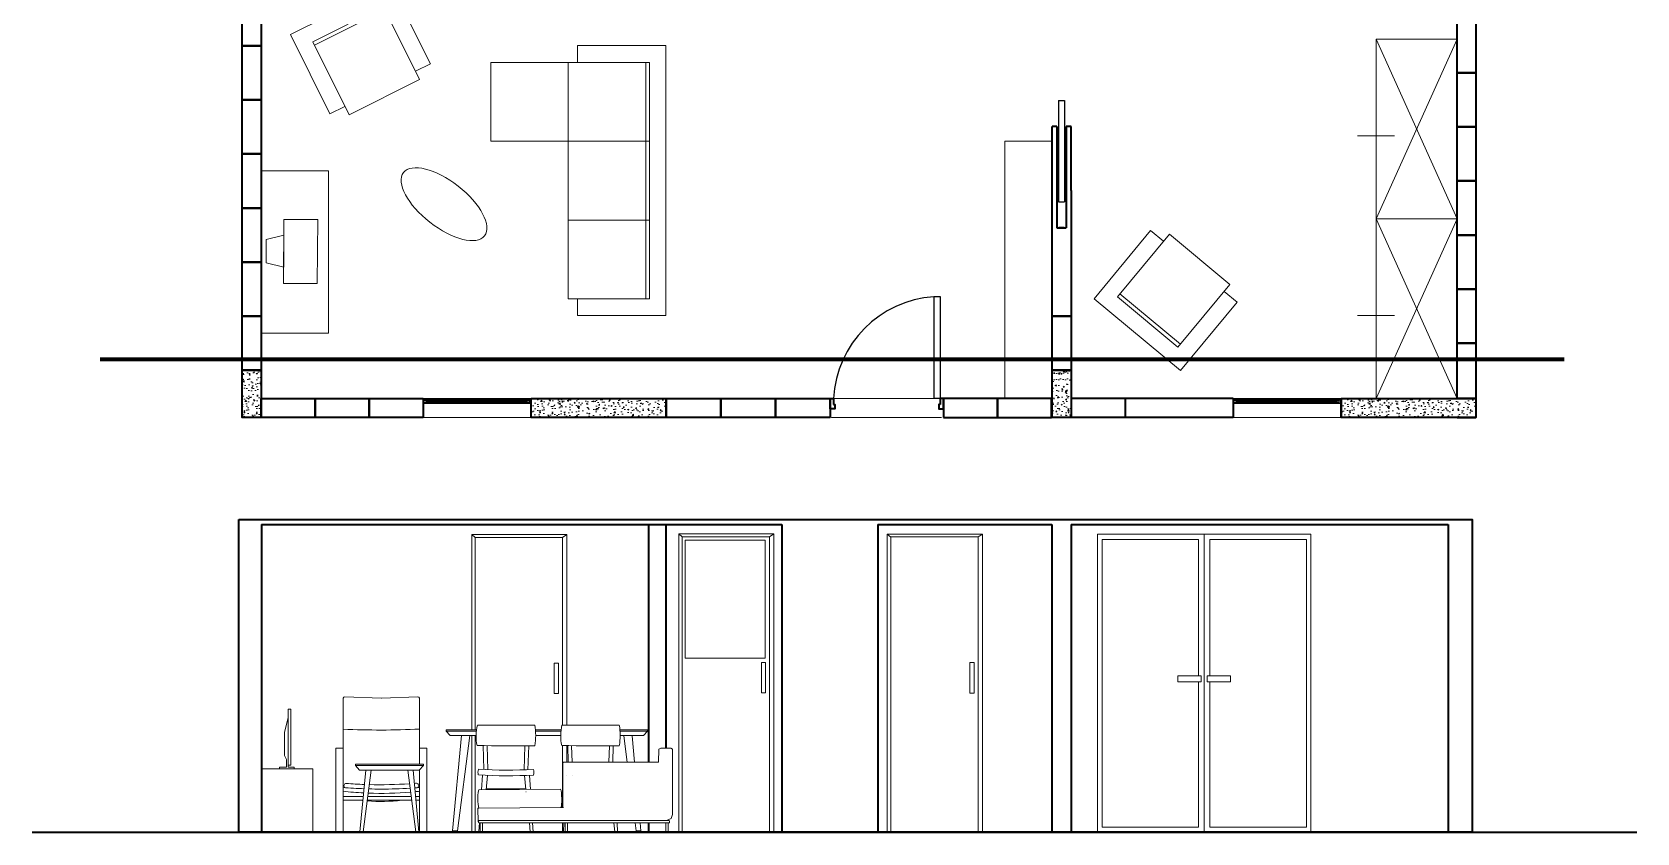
# Model space of a CAD drawing. Header units: inches. Extents: x 13.5 to 49.5, y 6.6 to 23.5.
# Drawn here: x 13.49 to 25.38, y 7.37 to 13.3 of the extents above; entities that cross this region are included whole.
import ezdxf

# ---------------------------------------------------------------- set-up
doc = ezdxf.new("R2010")
doc.units = ezdxf.units.IN
doc.header["$MEASUREMENT"] = 0
for name, color, linetype, lineweight in [('A-DOOR-FULL', 4, 'Continuous', 25), ('A-ELEV-PATT', 8, 'Continuous', 18), ('A-FLOR-FTPT', 6, 'Continuous', 70), ('A-FLOR-PATT', 8, 'Continuous', 18), ('A-FURN', 8, 'Continuous', 18), ('A-GLAZ-FULL', 4, 'Continuous', 25), ('A-SECT-MCUT', 7, 'Continuous', 35), ('A-WALL-FULL', 7, 'Continuous', 35), ('Elev furn', 253, 'Continuous', 18), ('section wall 1', 7, 'Continuous', 35)]:
    doc.layers.add(name, color=color, linetype=linetype, lineweight=lineweight)

# ---------------------------------------------------------------- blocks, each defined once
blk = doc.blocks.new('divano')
at = {"layer": 'A-FURN', "ltscale": 0.8}
for p, q in [((44.873, -84.398), (44.217, -84.398)), ((44.873, -86.398), (44.873, -84.398)), ((44.149, -84.523), (44.149, -86.274)), ((44.752, -84.523), (44.149, -84.523)), ((44.723, -84.523), (44.723, -86.274)), ((44.752, -84.523), (44.752, -86.274)), ((44.752, -85.106), (44.149, -85.106)), ((44.149, -85.69), (44.752, -85.69)), ((44.149, -86.274), (44.752, -86.274)), ((44.217, -86.398), (44.873, -86.398))]:
    blk.add_line(p, q, dxfattribs=at)
at = {"layer": 'A-FURN', "ltscale": 0.8, "flags": 128}
for points in [[(44.217, -84.523), (44.217, -84.398)], [(44.217, -86.274), (44.217, -86.398)]]:
    blk.add_lwpolyline(points, dxfattribs=at)
at = {"layer": 'A-FURN'}
blk.add_lwpolyline([(44.149, -84.523), (43.575, -84.523), (43.575, -85.106), (44.149, -85.106)], dxfattribs=at)
blk = doc.blocks.new('poltrona')
at = {"layer": 'A-FURN', "ltscale": 0.8}
for p, q in [((42.835, -83.946), (42.091, -84.317)), ((42.256, -84.37), (42.779, -84.11)), ((42.269, -84.396), (42.792, -84.135)), ((42.091, -84.317), (42.384, -84.905)), ((42.256, -84.37), (42.526, -84.91)), ((42.526, -84.91), (43.048, -84.65))]:
    blk.add_line(p, q, dxfattribs=at)
at = {"layer": 'A-FURN'}
for p, q in [((43.129, -84.533), (42.835, -83.946)), ((43.048, -84.65), (42.779, -84.11)), ((43.018, -84.588), (43.129, -84.533))]:
    blk.add_line(p, q, dxfattribs=at)
at = {"layer": 'A-FURN', "ltscale": 0.8, "flags": 128}
blk.add_lwpolyline([(42.495, -84.849), (42.384, -84.905)], dxfattribs=at)
blk = doc.blocks.new('porta scorrevole')
at = {"layer": 'A-DOOR-FULL'}
for p, q in [((113.376, -84.257), (113.376, -85.007)), ((113.376, -84.257), (113.421, -84.257)), ((113.421, -84.257), (113.421, -85.007)), ((113.376, -85.007), (113.421, -85.007))]:
    blk.add_line(p, q, dxfattribs=at)
blk = doc.blocks.new('A$C18FB4D20')
for p, q in [((-3.5, 105.6), (-3.4, 93.9)), ((-2.6, 105.6), (-3.5, 105.6)), ((71.3, 106.3), (69.1, 106.3)), ((-3.4, 93.9), (-3, 93.9))]:
    blk.add_line(p, q)
for points in [[(161.3, 94.8), (165.4, 96.7), (166.6, 100.2), (166.6, 157.4), (165.2, 158.2), (156.5, 158), (154.6, 157.2), (154.5, 145.9), (71.1, 145.9), (70.7, 144.3), (70.7, 106.3)], [(-2.7, 105.8), (-3, 107.1), (-3.3, 109.1), (-3.5, 111.6), (-3.5, 114.3), (-3.5, 117), (-3.3, 119.3), (-3, 120.9), (-2.7, 121.6)], [(-2.7, 121.6), (68.8, 122.2)], [(69.1, 106.3), (69.4, 107.2), (69.6, 109), (69.7, 111.4), (69.7, 114.1), (69.6, 116.8), (69.5, 119.2), (69.2, 121.1), (68.8, 122.2)], [(69.1, 106.3), (-2.7, 105.8)], [(0.6, 92.9), (0.6, 84.9), (-1.5, 84.9), (-1.5, 92.9)], [(74.8, 92.9), (74.8, 84.9), (72.7, 84.9), (72.7, 92.9)], [(162.8, 92.9), (162.8, 84.9), (160.7, 84.9), (160.7, 92.9)]]:
    blk.add_lwpolyline(points)
blk.add_lwpolyline([(163.6, 92.9), (-2.5, 92.9, -0.414214), (-3, 93.4), (-3, 94.3, -0.414214), (-2.5, 94.8), (163.6, 94.8, -0.414214), (164.1, 94.3), (164.1, 93.4, -0.414214)], format="xyb", close=True)

msp = doc.modelspace()

# ---------------------------------------------------------------- hatches: boundary and pattern name
at = {"layer": 'A-FLOR-PATT'}
h = msp.add_hatch(dxfattribs=at)
h.set_pattern_fill('AR-CONC', color=256, scale=0.0005, style=0)
h.set_pattern_definition([(50, (48.46112, 97.60197), (0.091092334, -0.00796954), [0.009525, -0.104775]), (355, (48.46112, 97.60197), (-0.01762141, 0.09552832), [0.00762, -0.08382]), (100.451, (48.46871, 97.60131), (0.07347125, 0.08755834), [0.008095, -0.089045]), (46.1842, (48.46112, 97.62737), (0.13553952, -0.02102116), [0.0142875, -0.1571625]), (96.6356, (48.47241, 97.62562), (0.11870212, 0.12371278), [0.0121425, -0.1335675]), (351.184, (48.46112, 97.62737), (0.1187023, 0.12371256), [0.01143, -0.12573]), (21, (48.47382, 97.62102), (0.07580744, -0.05113276), [0.009525, -0.104775]), (326, (48.47382, 97.62102), (0.03090101, 0.09209398), [0.00762, -0.08382]), (71.4514, (48.48014, 97.61676), (0.106708245, 0.04096143), [0.008095, -0.089045]), (37.5, (48.46112, 97.60197), (0.001544302, 0.04227752), [0, -0.082804, 0, -0.08509, 0, -0.0841375]), (7.5, (48.46112, 97.60197), (0.033409831, 0.050090287), [0, -0.048514, 0, -0.080899, 0, -0.0320675]), (327.5, (48.4328, 97.60197), (0.067795298, -0.002864372), [0, -0.03175, 0, -0.09906, 0, -0.131445]), (317.5, (48.4201, 97.60197), (0.07406459, 0.012713246), [0, -0.041275, 0, -0.065786, 0, -0.093345])])
h.paths.add_polyline_path([(15.047, 10.451), (15.187, 10.451), (15.187, 10.801), (15.047, 10.801)])
h = msp.add_hatch(dxfattribs=at)
h.set_pattern_fill('AR-CONC', color=256, scale=0.0005, style=0)
h.set_pattern_definition([(50, (54.45112, 93.85197), (0.091092334, -0.00796954), [0.009525, -0.104775]), (355, (54.45112, 93.85197), (-0.01762141, 0.09552832), [0.00762, -0.08382]), (100.451, (54.45871, 93.85131), (0.07347125, 0.08755834), [0.008095, -0.089045]), (46.1842, (54.45112, 93.87737), (0.13553952, -0.02102116), [0.0142875, -0.1571625]), (96.6356, (54.46241, 93.87562), (0.11870212, 0.12371278), [0.0121425, -0.1335675]), (351.184, (54.45112, 93.87737), (0.1187023, 0.12371256), [0.01143, -0.12573]), (21, (54.46382, 93.87102), (0.07580744, -0.05113276), [0.009525, -0.104775]), (326, (54.46382, 93.87102), (0.03090101, 0.09209398), [0.00762, -0.08382]), (71.4514, (54.47014, 93.86676), (0.106708245, 0.04096143), [0.008095, -0.089045]), (37.5, (54.45112, 93.85197), (0.001544302, 0.04227752), [0, -0.082804, 0, -0.08509, 0, -0.0841375]), (7.5, (54.45112, 93.85197), (0.033409831, 0.050090287), [0, -0.048514, 0, -0.080899, 0, -0.0320675]), (327.5, (54.4228, 93.85197), (0.067795298, -0.002864372), [0, -0.03175, 0, -0.09906, 0, -0.131445]), (317.5, (54.4101, 93.85197), (0.07406459, 0.012713246), [0, -0.041275, 0, -0.065786, 0, -0.093345])])
h.paths.add_polyline_path([(21.187, 10.801), (21.047, 10.801), (21.047, 10.451), (21.187, 10.451)])
for points in [[(16.403, 10.555), (16.403, 10.557), (16.389, 10.557), (16.389, 10.579), (16.403, 10.579), (16.403, 10.581), (16.387, 10.581), (16.387, 10.555)], [(17.17, 10.555), (17.17, 10.557), (17.184, 10.557), (17.184, 10.579), (17.17, 10.579), (17.17, 10.581), (17.187, 10.581), (17.187, 10.555)], [(22.403, 10.555), (22.403, 10.557), (22.389, 10.557), (22.389, 10.579), (22.403, 10.579), (22.403, 10.581), (22.387, 10.581), (22.387, 10.555)], [(23.17, 10.555), (23.17, 10.557), (23.184, 10.557), (23.184, 10.579), (23.17, 10.579), (23.17, 10.581), (23.187, 10.581), (23.187, 10.555)]]:
    msp.add_hatch(color=256, dxfattribs=at).paths.add_polyline_path(points)
h = msp.add_hatch(dxfattribs=at)
h.set_pattern_fill('AR-CONC', color=256, scale=0.0005, style=0)
h.set_pattern_definition([(50, (50.65112, 97.60197), (0.091092334, -0.00796954), [0.009525, -0.104775]), (355, (50.65112, 97.60197), (-0.01762141, 0.09552832), [0.00762, -0.08382]), (100.451, (50.65871, 97.60131), (0.07347125, 0.08755834), [0.008095, -0.089045]), (46.1842, (50.65112, 97.62737), (0.13553952, -0.02102116), [0.0142875, -0.1571625]), (96.6356, (50.66241, 97.62562), (0.11870212, 0.12371278), [0.0121425, -0.1335675]), (351.184, (50.65112, 97.62737), (0.1187023, 0.12371256), [0.01143, -0.12573]), (21, (50.66382, 97.62102), (0.07580744, -0.05113276), [0.009525, -0.104775]), (326, (50.66382, 97.62102), (0.03090101, 0.09209398), [0.00762, -0.08382]), (71.4514, (50.67014, 97.61676), (0.106708245, 0.04096143), [0.008095, -0.089045]), (37.5, (50.65112, 97.60197), (0.001544302, 0.04227752), [0, -0.082804, 0, -0.08509, 0, -0.0841375]), (7.5, (50.65112, 97.60197), (0.033409831, 0.050090287), [0, -0.048514, 0, -0.080899, 0, -0.0320675]), (327.5, (50.6228, 97.60197), (0.067795298, -0.002864372), [0, -0.03175, 0, -0.09906, 0, -0.131445]), (317.5, (50.6101, 97.60197), (0.07406459, 0.012713246), [0, -0.041275, 0, -0.065786, 0, -0.093345])])
h.paths.add_polyline_path([(17.187, 10.591), (17.187, 10.451), (18.187, 10.451), (18.187, 10.591)])
h = msp.add_hatch(dxfattribs=at)
h.set_pattern_fill('AR-CONC', color=256, scale=0.0005, style=0)
h.set_pattern_definition([(50, (56.65112, 97.60197), (0.091092334, -0.00796954), [0.009525, -0.104775]), (355, (56.65112, 97.60197), (-0.01762141, 0.09552832), [0.00762, -0.08382]), (100.451, (56.65871, 97.60131), (0.07347125, 0.08755834), [0.008095, -0.089045]), (46.1842, (56.65112, 97.62737), (0.13553952, -0.02102116), [0.0142875, -0.1571625]), (96.6356, (56.66241, 97.62562), (0.11870212, 0.12371278), [0.0121425, -0.1335675]), (351.184, (56.65112, 97.62737), (0.1187023, 0.12371256), [0.01143, -0.12573]), (21, (56.66382, 97.62102), (0.07580744, -0.05113276), [0.009525, -0.104775]), (326, (56.66382, 97.62102), (0.03090101, 0.09209398), [0.00762, -0.08382]), (71.4514, (56.67014, 97.61676), (0.106708245, 0.04096143), [0.008095, -0.089045]), (37.5, (56.65112, 97.60197), (0.001544302, 0.04227752), [0, -0.082804, 0, -0.08509, 0, -0.0841375]), (7.5, (56.65112, 97.60197), (0.033409831, 0.050090287), [0, -0.048514, 0, -0.080899, 0, -0.0320675]), (327.5, (56.6228, 97.60197), (0.067795298, -0.002864372), [0, -0.03175, 0, -0.09906, 0, -0.131445]), (317.5, (56.6101, 97.60197), (0.07406459, 0.012713246), [0, -0.041275, 0, -0.065786, 0, -0.093345])])
h.paths.add_polyline_path([(23.187, 10.591), (23.187, 10.451), (24.187, 10.451), (24.187, 10.591)])

# ---------------------------------------------------------------- linework, layer by layer
at = {"layer": 'A-DOOR-FULL'}
msp.add_lwpolyline([(20.217, 11.345), (20.217, 10.591), (20.172, 10.591), (20.172, 11.345)], close=True, dxfattribs=at)
msp.add_arc((20.224, 10.548), 0.798, 93.7537, 176.9067, dxfattribs=at)
at = {"layer": 'A-ELEV-PATT'}
for p, q in [((16.747, 9.583), (17.452, 9.583)), ((16.747, 9.583), (16.747, 8.137)), ((16.747, 9.583), (16.773, 9.562)), ((16.773, 9.562), (16.773, 8.137)), ((16.773, 9.562), (17.42, 9.562)), ((17.452, 9.583), (17.42, 9.562)), ((17.42, 9.562), (17.42, 8.173)), ((17.452, 9.583), (17.452, 8.173)), ((18.281, 9.588), (18.281, 7.384)), ((18.281, 9.588), (18.986, 9.588)), ((18.281, 9.588), (18.307, 9.567)), ((18.307, 9.567), (18.307, 7.38)), ((18.307, 9.567), (18.954, 9.567)), ((18.986, 9.588), (18.954, 9.567)), ((18.954, 9.567), (18.954, 7.381)), ((18.986, 9.588), (18.986, 7.384)), ((19.826, 9.586), (19.826, 7.382)), ((19.826, 9.586), (20.53, 9.586)), ((19.826, 9.586), (19.852, 9.565)), ((19.851, 9.566), (20.499, 9.566)), ((19.852, 9.566), (19.852, 7.378)), ((20.531, 9.586), (20.499, 9.566)), ((20.499, 9.566), (20.499, 7.38)), ((20.53, 9.586), (20.53, 7.382)), ((21.382, 9.587), (22.963, 9.587)), ((21.382, 9.587), (21.382, 7.381)), ((22.173, 9.584), (22.173, 7.38)), ((22.963, 9.587), (22.963, 7.381)), ((16.747, 8.095), (16.747, 7.379)), ((16.773, 8.095), (16.773, 7.375)), ((17.42, 8.021), (17.42, 7.563)), ((17.452, 8.021), (17.452, 7.898)), ((17.42, 7.45), (17.42, 7.376)), ((17.452, 7.381), (17.452, 7.379))]:
    msp.add_line(p, q, dxfattribs=at)
for points in [[(18.328, 9.542), (18.922, 9.542), (18.922, 8.667), (18.328, 8.667)], [(17.39, 8.631), (17.359, 8.631), (17.359, 8.406), (17.39, 8.406)], [(18.924, 8.637), (18.894, 8.637), (18.894, 8.411), (18.924, 8.411)], [(20.469, 8.635), (20.438, 8.635), (20.438, 8.409), (20.469, 8.409)], [(21.977, 8.538), (22.15, 8.538), (22.15, 8.493), (21.977, 8.493)], [(22.196, 8.538), (22.369, 8.538), (22.369, 8.493), (22.196, 8.493)]]:
    msp.add_lwpolyline(points, close=True, dxfattribs=at)
for points in [[(22.132, 8.493), (22.132, 7.416), (21.417, 7.416), (21.417, 9.547), (22.132, 9.547), (22.132, 8.538)], [(22.216, 8.538), (22.216, 9.546), (22.931, 9.546), (22.931, 7.416), (22.216, 7.416), (22.216, 8.493)]]:
    msp.add_lwpolyline(points, dxfattribs=at)
at = {"layer": 'A-FLOR-FTPT'}
msp.add_line((13.995, 10.883), (24.841, 10.883), dxfattribs=at)
at = {"layer": 'A-FURN'}
for p, q in [((24.047, 13.251), (23.447, 13.251)), ((23.447, 13.251), (23.447, 11.921)), ((24.047, 13.251), (23.447, 11.921)), ((23.447, 13.251), (24.047, 11.921)), ((24.047, 11.921), (24.047, 13.251)), ((20.697, 12.496), (20.697, 10.591)), ((21.047, 12.496), (20.697, 12.496)), ((21.047, 10.591), (21.047, 12.496)), ((23.584, 12.536), (23.309, 12.536)), ((24.047, 11.921), (23.447, 11.921)), ((23.447, 11.921), (23.447, 10.591)), ((24.047, 11.921), (23.447, 10.591)), ((23.447, 11.921), (24.047, 10.591)), ((24.047, 10.591), (24.047, 11.921)), ((23.584, 11.206), (23.309, 11.206)), ((16.387, 10.591), (17.187, 10.591)), ((20.697, 10.591), (21.047, 10.591)), ((22.387, 10.591), (23.187, 10.591)), ((23.447, 10.591), (24.047, 10.591)), ((17.187, 10.451), (16.387, 10.451)), ((22.387, 10.451), (23.187, 10.451)), ((15.387, 8.227), (15.36, 8.12)), ((15.36, 8.12), (15.36, 7.947)), ((16.557, 8.127), (16.781, 8.127)), ((17.22, 8.127), (17.408, 8.127)), ((17.847, 8.127), (18.048, 8.127)), ((16.832, 8.021), (16.838, 7.843)), ((16.861, 8.02), (16.866, 7.842)), ((17.136, 7.841), (17.141, 8.019)), ((17.164, 7.842), (17.17, 8.019)), ((17.459, 8.021), (17.462, 7.898)), ((17.487, 8.02), (17.491, 7.898)), ((17.764, 7.898), (17.767, 8.019)), ((17.792, 7.898), (17.796, 8.019)), ((15.36, 7.947), (15.376, 7.918)), ((15.387, 7.899), (15.388, 7.898)), ((16.826, 7.802), (16.819, 7.693)), ((16.853, 7.693), (16.864, 7.8)), ((17.148, 7.696), (17.137, 7.799)), ((17.175, 7.801), (17.182, 7.696)), ((17.452, 7.802), (17.452, 7.802)), ((17.491, 7.8), (17.491, 7.8)), ((16.854, 7.701), (17.147, 7.701)), ((17.149, 7.679), (17.15, 7.679)), ((15.794, 7.402), (15.794, 7.38)), ((15.794, 7.38), (16.077, 7.38)), ((16.361, 7.38), (16.078, 7.38)), ((16.361, 7.402), (16.361, 7.38)), ((16.804, 7.45), (16.799, 7.384)), ((16.799, 7.384), (16.81, 7.384)), ((16.82, 7.384), (16.82, 7.384)), ((16.82, 7.384), (16.82, 7.384)), ((17.181, 7.383), (17.174, 7.45)), ((17.202, 7.383), (17.181, 7.383)), ((17.198, 7.45), (17.202, 7.383)), ((17.43, 7.45), (17.426, 7.384)), ((17.426, 7.384), (17.439, 7.384)), ((17.447, 7.384), (17.447, 7.384)), ((17.447, 7.384), (17.447, 7.384)), ((17.807, 7.383), (17.8, 7.45)), ((17.828, 7.383), (17.807, 7.383)), ((17.824, 7.45), (17.828, 7.383))]:
    msp.add_line(p, q, dxfattribs=at)
at = {"layer": 'A-FURN', "ltscale": 0.4}
for p, q in [((15.355, 11.799), (15.225, 11.767)), ((15.354, 11.562), (15.224, 11.594))]:
    msp.add_line(p, q, dxfattribs=at)
at = {"layer": 'A-FURN', "ltscale": 0.8}
for p, q in [((19.402, 10.591), (21.047, 10.591)), ((19.412, 10.451), (20.227, 10.451))]:
    msp.add_line(p, q, dxfattribs=at)
at = {"layer": 'A-FURN'}
for points in [[(15.187, 11.075), (15.687, 11.075), (15.687, 12.275), (15.187, 12.275), (15.187, 11.075)], [(23.447, 11.921), (24.047, 11.921)], [(16.783, 8.137), (16.557, 8.137), (16.557, 8.127), (16.587, 8.095), (16.78, 8.095)], [(16.671, 8.095), (16.605, 7.389), (16.641, 7.389), (16.732, 8.095)], [(17.303, 8.137), (17.219, 8.137)], [(17.221, 8.095), (17.302, 8.095)], [(17.406, 8.095), (17.302, 8.095)], [(17.303, 8.137), (17.409, 8.137)], [(17.846, 8.137), (18.049, 8.137), (18.049, 8.127), (18.019, 8.095), (17.848, 8.095)], [(17.899, 7.898), (17.873, 8.094)], [(17.935, 8.094), (17.953, 7.898)], [(15.324, 7.849), (15.324, 7.861), (15.374, 7.861)], [(15.374, 7.861), (15.374, 7.918), (15.376, 7.918)], [(15.387, 7.918), (15.387, 7.861)], [(15.387, 7.861), (15.431, 7.861), (15.431, 7.849)], [(17.995, 7.45), (18.001, 7.389), (17.965, 7.389), (17.957, 7.45)]]:
    msp.add_lwpolyline(points, dxfattribs=at)
at = {"layer": 'A-FURN', "ltscale": 0.4}
msp.add_lwpolyline([(15.606, 11.916), (15.603, 11.442), (15.353, 11.443), (15.356, 11.917)], close=True, dxfattribs=at)
for points in [[(15.355, 11.799), (15.354, 11.562)], [(15.224, 11.594), (15.225, 11.767)]]:
    msp.add_lwpolyline(points, dxfattribs=at)
at = {"layer": 'A-FURN'}
for points in [[(15.388, 8.291), (15.406, 8.291), (15.406, 7.876), (15.388, 7.876)], [(15.191, 7.849), (15.571, 7.849), (15.571, 7.379), (15.191, 7.379)]]:
    msp.add_lwpolyline(points, close=True, dxfattribs=at)
for points in [[(16.789, 8.173), (17.214, 8.173, -0.092959), (17.214, 8.019, -0.002126), (16.787, 8.021, -0.109257), (16.789, 8.173, -0.276267)], [(17.415, 8.173), (17.84, 8.173, -0.092959), (17.84, 8.019, -0.002126), (17.414, 8.021, -0.109257), (17.415, 8.173, -0.276267)], [(16.797, 7.845, 0.162787), (16.796, 7.804, 0.892277)], [(17.205, 7.844, -0.162787), (17.205, 7.803, -0.892277)], [(17.422, 7.842, 0.140232), (17.422, 7.806, 0.140232)]]:
    msp.add_lwpolyline(points, format="xyb", dxfattribs=at)
for centre in [(17.009, 11.242), (17.009, 11.2)]:
    msp.add_arc(centre, 3.403, 266.42, 273.2965, dxfattribs=at)
msp.add_ellipse((16.542, 12.029), major_axis=(0.3, -0.234), ratio=0.446809, dxfattribs=at)
at = {"layer": 'A-GLAZ-FULL'}
for p, q in [((16.387, 10.581), (17.187, 10.581)), ((16.403, 10.581), (16.387, 10.581)), ((17.187, 10.581), (16.403, 10.581)), ((16.403, 10.579), (16.403, 10.581)), ((17.187, 10.581), (17.187, 10.555)), ((22.387, 10.581), (23.187, 10.581)), ((22.403, 10.581), (22.387, 10.581)), ((23.187, 10.581), (22.403, 10.581)), ((22.403, 10.579), (22.403, 10.581)), ((23.187, 10.581), (23.187, 10.555)), ((16.387, 10.555), (17.187, 10.555)), ((16.389, 10.557), (16.389, 10.579)), ((16.403, 10.557), (16.389, 10.557)), ((16.393, 10.575), (16.422, 10.575)), ((16.393, 10.561), (16.393, 10.575)), ((16.393, 10.561), (16.422, 10.561)), ((16.403, 10.555), (16.403, 10.557)), ((16.412, 10.57), (17.155, 10.57)), ((16.412, 10.565), (16.412, 10.57)), ((16.412, 10.565), (17.155, 10.565)), ((16.422, 10.57), (16.422, 10.575)), ((16.422, 10.561), (16.422, 10.565)), ((17.174, 10.575), (17.145, 10.575)), ((17.145, 10.57), (17.145, 10.575)), ((17.145, 10.561), (17.145, 10.565)), ((17.174, 10.561), (17.145, 10.561)), ((17.155, 10.57), (17.155, 10.565)), ((17.174, 10.561), (17.174, 10.575)), ((22.387, 10.555), (23.187, 10.555)), ((22.389, 10.557), (22.389, 10.579)), ((22.403, 10.557), (22.389, 10.557)), ((22.393, 10.575), (22.422, 10.575)), ((22.393, 10.561), (22.393, 10.575)), ((22.393, 10.561), (22.422, 10.561)), ((22.403, 10.555), (22.403, 10.557)), ((22.412, 10.57), (23.155, 10.57)), ((22.412, 10.565), (22.412, 10.57)), ((22.412, 10.565), (23.155, 10.565)), ((22.422, 10.57), (22.422, 10.575)), ((22.422, 10.561), (22.422, 10.565)), ((23.174, 10.575), (23.145, 10.575)), ((23.145, 10.57), (23.145, 10.575)), ((23.145, 10.561), (23.145, 10.565)), ((23.174, 10.561), (23.145, 10.561)), ((23.155, 10.57), (23.155, 10.565)), ((23.174, 10.561), (23.174, 10.575))]:
    msp.add_line(p, q, dxfattribs=at)
at = {"layer": 'A-SECT-MCUT'}
for p, q in [((15.189, 9.657), (15.189, 7.379)), ((18.056, 9.657), (18.056, 7.898)), ((18.186, 9.657), (18.186, 8.002)), ((19.044, 9.657), (19.044, 7.379)), ((19.756, 9.657), (19.756, 7.379)), ((13.49, 7.379), (25.379, 7.379)), ((18.056, 7.45), (18.056, 7.379)), ((18.186, 7.381), (18.186, 7.379))]:
    msp.add_line(p, q, dxfattribs=at)
msp.add_lwpolyline([(15.022, 9.694), (24.158, 9.694), (24.158, 7.379), (15.022, 7.379), (15.022, 9.694)], dxfattribs=at)
at = {"layer": 'A-WALL-FULL'}
for p, q in [((15.047, 13.201), (15.047, 13.601)), ((15.187, 13.601), (15.187, 13.201)), ((24.047, 13.001), (24.047, 13.401)), ((24.187, 13.401), (24.187, 13.001)), ((15.047, 13.201), (15.187, 13.201)), ((15.047, 12.801), (15.047, 13.201)), ((15.187, 13.201), (15.047, 13.201)), ((15.187, 13.201), (15.187, 12.801)), ((24.187, 13.001), (24.047, 13.001)), ((24.047, 13.001), (24.187, 13.001)), ((24.047, 12.601), (24.047, 13.001)), ((24.187, 13.001), (24.187, 12.601)), ((15.047, 12.801), (15.187, 12.801)), ((15.047, 12.401), (15.047, 12.801)), ((15.187, 12.801), (15.047, 12.801)), ((15.187, 12.801), (15.187, 12.401)), ((21.047, 12.131), (21.047, 12.605)), ((21.082, 12.605), (21.047, 12.605)), ((21.082, 12.605), (21.082, 11.855)), ((21.187, 12.605), (21.151, 12.605)), ((21.151, 12.605), (21.151, 11.855)), ((21.187, 12.131), (21.187, 12.605)), ((24.187, 12.601), (24.047, 12.601)), ((24.047, 12.601), (24.187, 12.601)), ((24.047, 12.201), (24.047, 12.601)), ((24.187, 12.601), (24.187, 12.201)), ((15.047, 12.401), (15.187, 12.401)), ((15.047, 12.001), (15.047, 12.401)), ((15.187, 12.401), (15.047, 12.401)), ((15.187, 12.401), (15.187, 12.001)), ((21.047, 11.931), (21.047, 12.131)), ((21.187, 12.131), (21.187, 11.931)), ((24.187, 12.201), (24.047, 12.201)), ((24.047, 12.201), (24.187, 12.201)), ((24.047, 11.801), (24.047, 12.201)), ((24.187, 12.201), (24.187, 11.801)), ((15.047, 12.001), (15.187, 12.001)), ((15.047, 11.601), (15.047, 12.001)), ((15.187, 12.001), (15.047, 12.001)), ((15.187, 12.001), (15.187, 11.601)), ((21.047, 11.201), (21.047, 11.931)), ((21.187, 11.931), (21.187, 11.201)), ((21.082, 11.855), (21.151, 11.855)), ((21.137, 11.855), (21.097, 11.855)), ((24.047, 11.801), (24.187, 11.801)), ((24.047, 11.401), (24.047, 11.801)), ((24.187, 11.801), (24.047, 11.801)), ((24.187, 11.801), (24.187, 11.401)), ((15.047, 11.601), (15.187, 11.601)), ((15.047, 11.201), (15.047, 11.601)), ((15.187, 11.601), (15.047, 11.601)), ((15.187, 11.601), (15.187, 11.201)), ((24.187, 11.401), (24.047, 11.401)), ((24.047, 11.401), (24.187, 11.401)), ((24.047, 11.001), (24.047, 11.401)), ((24.187, 11.401), (24.187, 11.001)), ((15.047, 11.201), (15.187, 11.201)), ((15.047, 10.801), (15.047, 11.201)), ((15.187, 11.201), (15.047, 11.201)), ((15.187, 11.201), (15.187, 10.801)), ((21.187, 11.201), (21.047, 11.201)), ((21.047, 11.201), (21.187, 11.201)), ((21.047, 10.801), (21.047, 11.201)), ((21.047, 11.201), (21.187, 11.201)), ((21.187, 11.201), (21.047, 11.201)), ((21.187, 11.201), (21.187, 10.801)), ((24.047, 11.001), (24.187, 11.001)), ((24.047, 10.591), (24.047, 11.001)), ((24.187, 11.001), (24.047, 11.001)), ((24.187, 11.001), (24.187, 10.591)), ((15.187, 10.801), (15.047, 10.801)), ((21.187, 10.801), (21.047, 10.801)), ((15.187, 10.591), (15.587, 10.591)), ((15.187, 10.451), (15.187, 10.591)), ((15.587, 10.591), (15.587, 10.451)), ((15.587, 10.591), (15.987, 10.591)), ((15.587, 10.451), (15.587, 10.591)), ((15.987, 10.591), (16.387, 10.591)), ((15.987, 10.451), (15.987, 10.591)), ((15.987, 10.591), (15.987, 10.451)), ((16.387, 10.591), (16.387, 10.451)), ((18.187, 10.591), (18.592, 10.591)), ((18.187, 10.451), (18.187, 10.591)), ((18.592, 10.591), (18.997, 10.591)), ((18.592, 10.451), (18.592, 10.591)), ((18.592, 10.591), (18.592, 10.451)), ((18.997, 10.591), (18.997, 10.451)), ((18.997, 10.591), (19.402, 10.591)), ((18.997, 10.451), (18.997, 10.591)), ((19.402, 10.591), (19.402, 10.451)), ((20.642, 10.591), (20.242, 10.591)), ((20.242, 10.591), (20.242, 10.451)), ((20.642, 10.451), (20.642, 10.591)), ((21.042, 10.591), (20.642, 10.591)), ((20.642, 10.591), (20.642, 10.451)), ((21.042, 10.451), (21.042, 10.591)), ((21.587, 10.591), (21.187, 10.591)), ((21.587, 10.591), (21.587, 10.451)), ((22.387, 10.591), (21.587, 10.591)), ((22.387, 10.591), (22.387, 10.451)), ((23.187, 10.591), (23.187, 10.451)), ((24.187, 10.591), (24.047, 10.591)), ((15.587, 10.451), (15.187, 10.451)), ((15.987, 10.451), (15.587, 10.451)), ((16.387, 10.451), (15.987, 10.451)), ((18.592, 10.451), (18.187, 10.451)), ((18.997, 10.451), (18.592, 10.451)), ((19.402, 10.451), (18.997, 10.451)), ((20.242, 10.451), (20.642, 10.451)), ((20.642, 10.451), (21.042, 10.451)), ((21.587, 10.451), (21.187, 10.451)), ((22.387, 10.451), (21.587, 10.451))]:
    msp.add_line(p, q, dxfattribs=at)
for points in [[(15.047, 10.801), (15.187, 10.801), (15.187, 10.451), (15.047, 10.451)], [(21.047, 10.801), (21.187, 10.801), (21.187, 10.451), (21.047, 10.451)], [(17.187, 10.591), (18.187, 10.591), (18.187, 10.451), (17.187, 10.451)], [(23.187, 10.591), (24.187, 10.591), (24.187, 10.451), (23.187, 10.451)]]:
    msp.add_lwpolyline(points, close=True, dxfattribs=at)
for points in [[(19.402, 10.546), (19.402, 10.546), (19.402, 10.591), (19.427, 10.591), (19.427, 10.546)], [(20.242, 10.546), (20.242, 10.546), (20.242, 10.591), (20.217, 10.591), (20.217, 10.546)], [(19.427, 10.546), (19.437, 10.546), (19.437, 10.514), (19.402, 10.514), (19.402, 10.546)], [(20.217, 10.546), (20.207, 10.546), (20.207, 10.514), (20.242, 10.514), (20.242, 10.546)], [(24.047, 10.451), (24.187, 10.451)]]:
    msp.add_lwpolyline(points, dxfattribs=at)
at = {"layer": 'Elev furn'}
msp.add_line((15.885, 7.873), (16.389, 7.873), dxfattribs=at)
for points in [[(15.794, 7.63), (15.794, 8.372)], [(15.806, 8.383), (16.077, 8.372)], [(16.349, 8.383), (16.078, 8.372)], [(16.361, 7.883), (16.361, 8.372)], [(16.361, 7.843), (16.361, 7.379), (16.414, 7.379), (16.414, 8.001), (16.361, 8.001), (16.361, 7.883)], [(16.27, 7.883), (15.885, 7.883), (15.885, 7.873), (15.915, 7.84), (16.273, 7.84)], [(16.27, 7.883), (16.389, 7.883), (16.389, 7.873), (16.359, 7.84), (16.246, 7.84)], [(15.962, 7.84), (15.919, 7.382), (15.943, 7.382), (16.002, 7.84)], [(16.313, 7.84), (16.356, 7.382), (16.332, 7.382), (16.273, 7.84)], [(16.361, 7.63), (16.361, 7.843)], [(15.944, 7.644), (15.794, 7.644), (15.794, 7.616), (15.941, 7.616)], [(15.973, 7.616), (16.302, 7.616)], [(16.298, 7.644), (15.977, 7.644)], [(16.334, 7.616), (16.361, 7.616), (16.361, 7.644), (16.331, 7.644)]]:
    msp.add_lwpolyline(points, dxfattribs=at)
msp.add_lwpolyline([(15.741, 8.001), (15.794, 8.001), (15.794, 7.379), (15.741, 7.379)], close=True, dxfattribs=at)
for centre, radius, start, end in [((15.807, 8.369), 0.0136, 84.7605, 167.239), ((16.348, 8.369), 0.0136, 12.761, 95.2395), ((16.073, 13.809), 5.673, 267.1838, 272.9169), ((15.818, 7.723), 0.0173, 91.5896, 233.4658), ((16.068, 10.919), 3.188, 265.491, 267.914), ((16.068, 10.919), 3.188, 268.5602, 273.9174), ((16.068, 10.919), 3.188, 274.567, 274.8472), ((16.336, 7.724), 0.0184, 309.0847, 84.7296), ((16.078, 11.282), 3.583, 265.4461, 267.9337), ((16.078, 10.293), 2.626, 263.7977, 267.1328), ((16.08, 8.839), 1.232, 263.0099, 263.5364), ((16.08, 8.839), 1.232, 265.0015, 276.9901), ((16.078, 10.293), 2.626, 267.8666, 274.7293), ((16.078, 11.282), 3.583, 268.4904, 269.9874), ((16.077, 11.282), 3.583, 270.0126, 273.4145), ((16.077, 11.282), 3.583, 273.9736, 274.5539), ((16.078, 10.293), 2.626, 275.4682, 276.2023)]:
    msp.add_arc(centre, radius, start, end, dxfattribs=at)
at = {"layer": 'section wall 1'}
for p, q in [((15.189, 9.657), (18.187, 9.657)), ((18.186, 9.657), (19.044, 9.657)), ((19.756, 9.657), (21.044, 9.657)), ((21.044, 9.657), (21.044, 7.379)), ((21.188, 9.657), (21.188, 7.379)), ((21.188, 9.657), (23.982, 9.657)), ((23.982, 9.657), (23.982, 7.379))]:
    msp.add_line(p, q, dxfattribs=at)

# ---------------------------------------------------------------- block references
at = {"layer": 'A-GLAZ-FULL'}
msp.add_blockref('poltrona', (-26.687, 97.602), dxfattribs=at)
at = {"layer": 'A-GLAZ-FULL', "rotation": 113.8030365401709}
msp.add_blockref('poltrona', (-38.16, -61.742), dxfattribs=at)
at = {"layer": 'A-WALL-FULL'}
for name, p in [('divano', (-26.687, 97.602)), ('porta scorrevole', (-92.283, 97.054))]:
    msp.add_blockref(name, p, dxfattribs=at)
at = {"layer": 'Elev furn', "xscale": 0.008472438561931911, "yscale": 0.008472438561931911, "zscale": 0.008472438561931911}
msp.add_blockref('A$C18FB4D20', (16.823, 6.662), dxfattribs=at)

doc.saveas('drawing.dxf')
